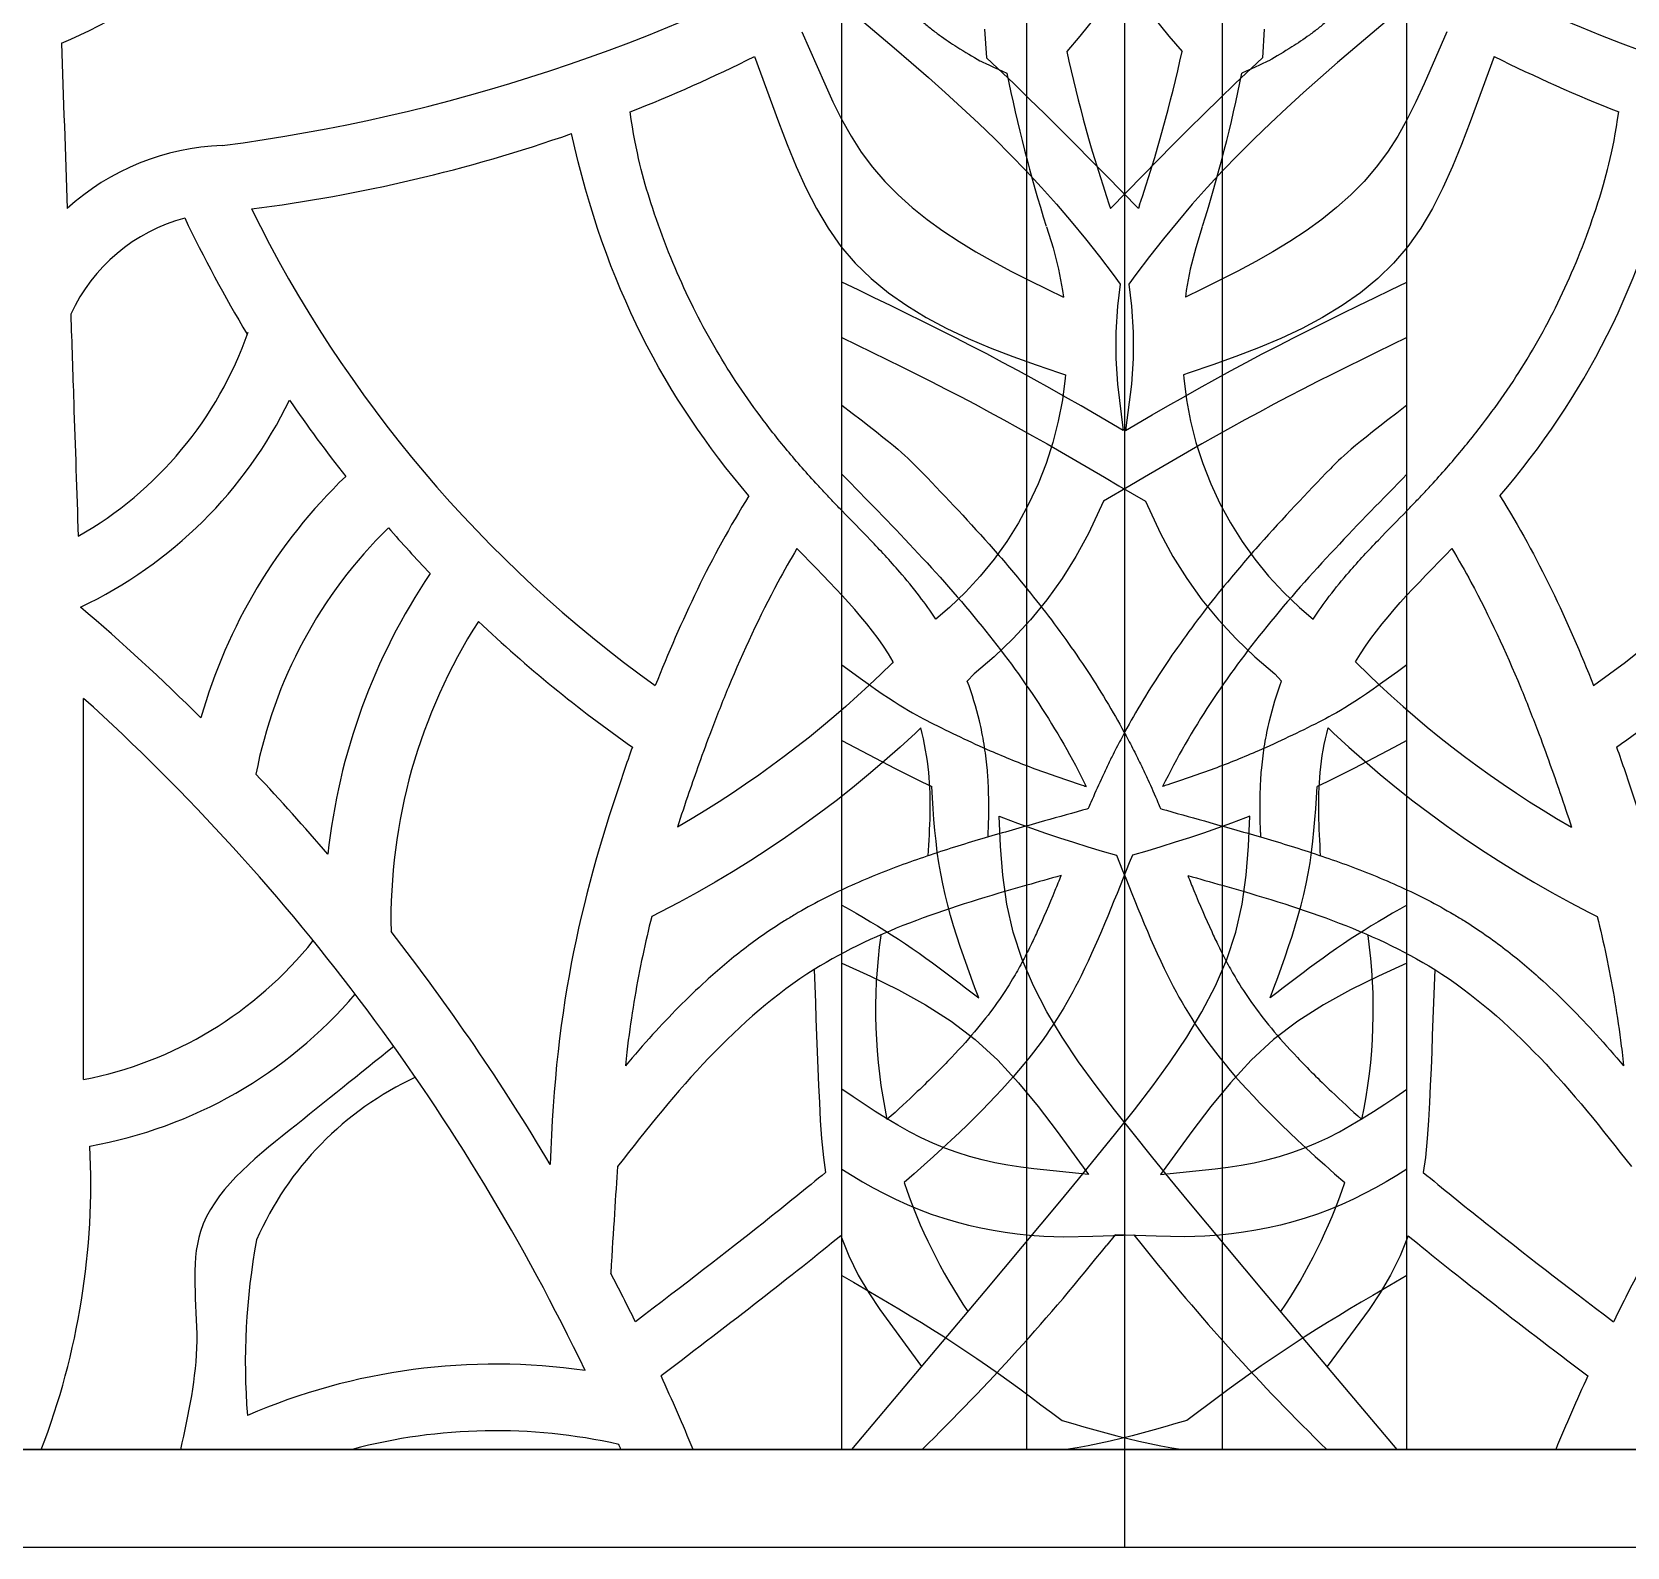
# Model space of a CAD drawing. Header units: millimetres. Extents: x 14385 to 129787, y 107826 to 186798.
# Drawn here: x 32166 to 32983, y 112191 to 112966 of the extents above; entities that cross this region are included whole.
import ezdxf

# ---------------------------------------------------------------- set-up
doc = ezdxf.new("R2010")
doc.units = ezdxf.units.MM
doc.header["$LTSCALE"] = 1000

msp = doc.modelspace()

# ---------------------------------------------------------------- linework, layer by layer
at = {"color": 8}
msp.add_line((32725.59, 115690.55), (32725.59, 112190.55), dxfattribs=at)
at = {"color": 251}
for p, q in [((32581, 112240.55), (32581, 115640.55)), ((32870.19, 112240.55), (32870.19, 115640.55)), ((32192.84, 112429.88), (32192.84, 112624.93)), ((32675.59, 112240.55), (31256, 112240.55)), ((31450.59, 112240.55), (32870.19, 112240.55)), ((34000.59, 112240.55), (32581, 112240.55)), ((32775.59, 112240.55), (34195.19, 112240.55))]:
    msp.add_line(p, q, dxfattribs=at)
at = {"color": 8}
msp.add_lwpolyline([(31400.59, 112190.55), (34050.59, 112190.55), (34050.59, 115690.55), (31400.59, 115690.55)], close=True, dxfattribs=at)
for points in [[(32675.59, 112240.55), (32675.59, 115640.55), (31450.59, 115640.55), (31450.59, 112240.55), (32675.59, 112240.55)], [(32775.59, 112240.55), (34000.59, 112240.55), (34000.59, 115640.55), (32775.59, 115640.55), (32775.59, 112240.55)]]:
    msp.add_lwpolyline(points, dxfattribs=at)
at = {"color": 251}
for points in [[(32685.82, 113505.2), (32671.37, 113487.56), (32651.6, 113462.24), (32633.04, 113435.72), (32617.25, 113407.89), (32605.88, 113378.69), (32599.75, 113348.2), (32598.33, 113316.74), (32600.91, 113284.63), (32606.79, 113252.22), (32615.28, 113219.84), (32625.68, 113187.84), (32637.3, 113156.53), (32649.69, 113126.17), (32662.97, 113096.77), (32677.3, 113068.33), (32692.86, 113040.85), (32709.83, 113014.31), (32728.39, 112988.71), (32748.37, 112963.9), (32755.08, 112955.98)], [(32765.36, 113505.2), (32779.81, 113487.56), (32799.58, 113462.24), (32818.15, 113435.72), (32833.93, 113407.89), (32845.31, 113378.69), (32851.43, 113348.2), (32852.85, 113316.74), (32850.28, 113284.63), (32844.39, 113252.22), (32835.9, 113219.84), (32825.5, 113187.84), (32813.88, 113156.53), (32801.49, 113126.17), (32788.22, 113096.77), (32773.89, 113068.33), (32758.33, 113040.85), (32741.35, 113014.31), (32722.79, 112988.71), (32702.82, 112963.9), (32696.1, 112955.98)], [(32581, 112980.37), (32589.93, 112972.92), (32598.84, 112965.45), (32607.7, 112957.94), (32616.51, 112950.37), (32625.24, 112942.74), (32633.89, 112935.03), (32642.44, 112927.24), (32650.87, 112919.34), (32659.18, 112911.32), (32667.35, 112903.18), (32675.37, 112894.89), (32683.21, 112886.46), (32690.87, 112877.86), (32698.34, 112869.08), (32705.62, 112860.13), (32712.75, 112851.04), (32719.75, 112841.83), (32723.37, 112836.98)], [(32870.19, 112980.37), (32861.25, 112972.92), (32852.34, 112965.45), (32843.48, 112957.94), (32834.68, 112950.37), (32825.94, 112942.74), (32817.3, 112935.03), (32808.75, 112927.24), (32800.31, 112919.34), (32792, 112911.32), (32783.83, 112903.18), (32775.82, 112894.89), (32767.97, 112886.46), (32760.31, 112877.86), (32752.84, 112869.08), (32745.56, 112860.13), (32738.43, 112851.04), (32731.43, 112841.83), (32727.82, 112836.98)], [(32560.55, 112966.04), (32572.16, 112939.38), (32576.37, 112930.25), (32580.84, 112921.34), (32585.66, 112912.74), (32590.91, 112904.52), (32596.67, 112896.76), (32602.96, 112889.46), (32609.74, 112882.6), (32616.97, 112876.13), (32624.61, 112870.02), (32632.61, 112864.23), (32640.94, 112858.73), (32649.55, 112853.49), (32658.41, 112848.46), (32667.48, 112843.61), (32676.7, 112838.9), (32686.05, 112834.31), (32694.32, 112830.33)], [(32654.05, 112967.37), (32655, 112952.77), (32668.92, 112939.61), (32676.91, 112931.86), (32684.85, 112924.05), (32692.73, 112916.21), (32700.59, 112908.35), (32708.42, 112900.47), (32716.22, 112892.58), (32732.76, 112875.73)], [(32797.13, 112967.37), (32796.18, 112952.77), (32782.27, 112939.61), (32774.27, 112931.86), (32766.34, 112924.05), (32758.45, 112916.21), (32750.59, 112908.35), (32742.77, 112900.47), (32734.96, 112892.58), (32718.42, 112875.73)], [(32890.63, 112966.04), (32879.03, 112939.38), (32874.81, 112930.25), (32870.34, 112921.34), (32865.52, 112912.74), (32860.27, 112904.52), (32854.51, 112896.76), (32848.22, 112889.46), (32841.44, 112882.6), (32834.21, 112876.13), (32826.58, 112870.02), (32818.57, 112864.23), (32810.24, 112858.73), (32801.63, 112853.49), (32792.77, 112848.46), (32783.71, 112843.61), (32774.48, 112838.9), (32765.13, 112834.31), (32756.86, 112830.33)], [(32536.29, 112953.45), (32548.61, 112919.99), (32552.99, 112908.48), (32557.6, 112897.18), (32562.55, 112886.2), (32567.93, 112875.66), (32573.87, 112865.65), (32580.47, 112856.29), (32587.83, 112847.67), (32595.95, 112839.77), (32604.75, 112832.55), (32614.18, 112825.93), (32624.17, 112819.86), (32634.66, 112814.27), (32645.59, 112809.12), (32656.89, 112804.32), (32668.51, 112799.83), (32680.37, 112795.58), (32692.43, 112791.51), (32695.35, 112790.57)], [(32914.89, 112953.45), (32902.58, 112919.99), (32898.19, 112908.48), (32893.58, 112897.18), (32888.64, 112886.2), (32883.25, 112875.66), (32877.32, 112865.65), (32870.71, 112856.29), (32863.35, 112847.67), (32855.24, 112839.77), (32846.43, 112832.55), (32837.01, 112825.93), (32827.02, 112819.86), (32816.53, 112814.27), (32805.6, 112809.12), (32794.29, 112804.32), (32782.68, 112799.83), (32770.81, 112795.58), (32758.76, 112791.51), (32755.84, 112790.57)], [(32717.85, 112877.53), (32718.42, 112875.73)], [(32733.34, 112877.53), (32732.76, 112875.73)], [(32685.72, 112866.19), (32689.13, 112855.5), (32691.86, 112844.63), (32693.92, 112833.61), (32694.32, 112830.33)], [(32765.46, 112866.19), (32762.06, 112855.5), (32759.32, 112844.63), (32757.26, 112833.61), (32756.86, 112830.33)], [(32723.37, 112836.98), (32721.97, 112825.59), (32721.16, 112812.29), (32721.18, 112798.97), (32722.03, 112785.67), (32725.01, 112762.09), (32711.35, 112770.02), (32703.39, 112774.61), (32695.41, 112779.16), (32687.4, 112783.67), (32679.37, 112788.14), (32671.31, 112792.55), (32663.22, 112796.9), (32655.1, 112801.19), (32646.94, 112805.43), (32638.76, 112809.61), (32630.56, 112813.75), (32622.33, 112817.85), (32614.09, 112821.92), (32605.83, 112825.96), (32597.56, 112829.98), (32589.28, 112833.98), (32581, 112837.97)], [(32727.82, 112836.98), (32729.22, 112825.59), (32730.02, 112812.29), (32730, 112798.97), (32729.15, 112785.67), (32726.18, 112762.09), (32739.83, 112770.02), (32747.79, 112774.61), (32755.78, 112779.16), (32763.78, 112783.67), (32771.81, 112788.14), (32779.87, 112792.55), (32787.96, 112796.9), (32796.09, 112801.19), (32804.24, 112805.43), (32812.42, 112809.61), (32820.63, 112813.75), (32828.85, 112817.85), (32837.1, 112821.92), (32845.35, 112825.96), (32853.62, 112829.98), (32861.9, 112833.98), (32870.19, 112837.97)], [(32581, 112809.61), (32588.68, 112805.89), (32596.33, 112802.17), (32603.97, 112798.43), (32611.57, 112794.67), (32619.15, 112790.89), (32626.7, 112787.08), (32634.21, 112783.24), (32641.68, 112779.37), (32649.12, 112775.46), (32656.52, 112771.5), (32663.9, 112767.49), (32671.26, 112763.42), (32678.62, 112759.3), (32685.97, 112755.13), (32693.32, 112750.92), (32700.68, 112746.68), (32708.03, 112742.4), (32715.4, 112738.09), (32722.78, 112733.77), (32736.37, 112725.79), (32744.06, 112709.27), (32750.42, 112697.57), (32757.5, 112686.28), (32765.26, 112675.44), (32773.68, 112665.12), (32782.72, 112655.33), (32792.35, 112646.12), (32802.54, 112637.53)], [(32870.19, 112809.61), (32862.51, 112805.89), (32854.85, 112802.17), (32847.22, 112798.43), (32839.61, 112794.67), (32832.03, 112790.89), (32824.49, 112787.08), (32816.98, 112783.24), (32809.5, 112779.37), (32802.06, 112775.46), (32794.66, 112771.5), (32787.29, 112767.49), (32779.92, 112763.42), (32772.57, 112759.3), (32765.21, 112755.13), (32757.86, 112750.92), (32750.51, 112746.68), (32743.15, 112742.4), (32735.78, 112738.09), (32728.41, 112733.77), (32714.82, 112725.79), (32707.13, 112709.27), (32700.76, 112697.57), (32693.69, 112686.28), (32685.93, 112675.44), (32677.51, 112665.12), (32668.46, 112655.33), (32658.83, 112646.12), (32648.65, 112637.53)], [(32695.35, 112790.57), (32695.24, 112788.89), (32693.83, 112777.76), (32691.74, 112766.75), (32688.97, 112755.88), (32685.53, 112745.21), (32681.44, 112734.77), (32676.7, 112724.61), (32671.35, 112714.75), (32665.4, 112705.25), (32658.86, 112696.14), (32651.78, 112687.45), (32644.17, 112679.21), (32636.07, 112671.47), (32629.01, 112665.51)], [(32755.84, 112790.57), (32755.95, 112788.89), (32757.35, 112777.76), (32759.44, 112766.75), (32762.21, 112755.88), (32765.65, 112745.21), (32769.75, 112734.77), (32774.48, 112724.61), (32779.83, 112714.75), (32785.79, 112705.25), (32792.32, 112696.14), (32799.4, 112687.45), (32807.01, 112679.21), (32815.12, 112671.47), (32822.17, 112665.51)], [(32607.3, 112643.64), (32606.68, 112643.01), (32600.87, 112637.33), (32594.99, 112631.74), (32589.01, 112626.24), (32582.96, 112620.83), (32576.82, 112615.51), (32570.61, 112610.28), (32564.31, 112605.15), (32557.94, 112600.12), (32551.5, 112595.18), (32544.98, 112590.34), (32538.38, 112585.61), (32531.72, 112580.97), (32524.98, 112576.43), (32518.18, 112572), (32511.31, 112567.67), (32504.38, 112563.44), (32496.77, 112558.96)], [(32843.88, 112643.64), (32844.51, 112643.01), (32850.31, 112637.33), (32856.2, 112631.74), (32862.17, 112626.24), (32868.22, 112620.83), (32874.36, 112615.51), (32880.58, 112610.28), (32886.87, 112605.15), (32893.24, 112600.12), (32899.69, 112595.18), (32906.21, 112590.34), (32912.8, 112585.61), (32919.47, 112580.97), (32926.2, 112576.43), (32933, 112572), (32939.87, 112567.67), (32946.81, 112563.44), (32954.42, 112558.96)], [(32648.65, 112637.53), (32645.16, 112633.81)], [(32802.54, 112637.53), (32806.02, 112633.81)], [(32621.35, 112609.8), (32618.61, 112607.19), (32610.75, 112599.96), (32602.76, 112592.89), (32594.64, 112585.96), (32586.38, 112579.19), (32578.01, 112572.57), (32569.51, 112566.11), (32560.89, 112559.81), (32552.15, 112553.67), (32543.3, 112547.7), (32534.34, 112541.9), (32525.28, 112536.26), (32516.11, 112530.8), (32506.83, 112525.51), (32497.46, 112520.39), (32488, 112515.45), (32483.61, 112513.26)], [(32581, 112603.32), (32587.78, 112599.73), (32594.58, 112596.16), (32601.38, 112592.62), (32608.19, 112589.11), (32615.02, 112585.65), (32621.88, 112582.25), (32627.01, 112579.77)], [(32870.19, 112603.32), (32863.4, 112599.73), (32856.61, 112596.16), (32849.81, 112592.62), (32842.99, 112589.11), (32836.16, 112585.65), (32829.31, 112582.25), (32824.18, 112579.77)], [(32829.84, 112609.8), (32832.57, 112607.19), (32840.43, 112599.96), (32848.42, 112592.89), (32856.55, 112585.96), (32864.8, 112579.19), (32873.18, 112572.57), (32881.68, 112566.11), (32890.3, 112559.81), (32899.03, 112553.67), (32907.88, 112547.7), (32916.84, 112541.9), (32925.91, 112536.26), (32935.08, 112530.8), (32944.35, 112525.51), (32953.72, 112520.39), (32963.18, 112515.45), (32967.57, 112513.26)], [(32581, 112519.15), (32584.68, 112517.05), (32588.35, 112514.94), (32592.01, 112512.8), (32595.65, 112510.63), (32599.27, 112508.44), (32602.87, 112506.21), (32606.44, 112503.94), (32609.99, 112501.64), (32613.51, 112499.29), (32617.01, 112496.9), (32620.48, 112494.48), (32623.93, 112492.03), (32627.36, 112489.55), (32630.78, 112487.04), (32634.18, 112484.51), (32637.56, 112481.96), (32640.94, 112479.39), (32644.3, 112476.8), (32647.66, 112474.2), (32651.01, 112471.6), (32649.04, 112476.84), (32647.1, 112482.09), (32645.19, 112487.35), (32643.34, 112492.62), (32641.54, 112497.9), (32639.81, 112503.19), (32638.16, 112508.5), (32636.61, 112513.83), (32635.16, 112519.18), (32633.82, 112524.55), (32632.61, 112529.95), (32631.54, 112535.37), (32630.61, 112540.82), (32629.81, 112546.3), (32629.15, 112551.81), (32628.58, 112557.33), (32628.11, 112562.88), (32627.7, 112568.43), (32627.34, 112574), (32627.01, 112579.77)], [(32870.19, 112519.15), (32866.5, 112517.05), (32862.83, 112514.94), (32859.17, 112512.8), (32855.53, 112510.63), (32851.91, 112508.44), (32848.31, 112506.21), (32844.74, 112503.94), (32841.19, 112501.64), (32837.67, 112499.29), (32834.18, 112496.9), (32830.7, 112494.48), (32827.25, 112492.03), (32823.82, 112489.55), (32820.4, 112487.04), (32817.01, 112484.51), (32813.62, 112481.96), (32810.25, 112479.39), (32806.88, 112476.8), (32803.53, 112474.2), (32800.18, 112471.6), (32802.14, 112476.84), (32804.09, 112482.09), (32805.99, 112487.35), (32807.85, 112492.62), (32809.65, 112497.9), (32811.37, 112503.19), (32813.02, 112508.5), (32814.57, 112513.83), (32816.02, 112519.18), (32817.36, 112524.55), (32818.57, 112529.95), (32819.65, 112535.37), (32820.58, 112540.82), (32821.37, 112546.3), (32822.04, 112551.81), (32822.6, 112557.33), (32823.08, 112562.88), (32823.48, 112568.43), (32823.84, 112574), (32824.18, 112579.77)], [(32586.04, 112240.55), (32654.36, 112321.61), (32663.91, 112332.95), (32673.46, 112344.34), (32683.01, 112355.77), (32692.56, 112367.28), (32702.11, 112378.89), (32711.65, 112390.6), (32721.2, 112402.44), (32730.73, 112414.42), (32740.07, 112426.59), (32749.07, 112438.98), (32757.53, 112451.61), (32765.29, 112464.52), (32772.17, 112477.75), (32777.99, 112491.33), (32782.57, 112505.3), (32785.8, 112519.67), (32787.87, 112534.38), (32789.07, 112549.35), (32789.71, 112564.67), (32787.49, 112563.79), (32780.38, 112561.11), (32773.23, 112558.52), (32766.05, 112556.03), (32758.83, 112553.62), (32751.58, 112551.28), (32744.3, 112549.01), (32736.99, 112546.79), (32729.66, 112544.61)], [(32865.14, 112240.55), (32796.82, 112321.61), (32787.27, 112332.95), (32777.72, 112344.34), (32768.18, 112355.77), (32758.63, 112367.28), (32749.08, 112378.89), (32739.53, 112390.6), (32729.98, 112402.44), (32720.46, 112414.42), (32711.11, 112426.59), (32702.12, 112438.98), (32693.65, 112451.61), (32685.89, 112464.52), (32679.01, 112477.75), (32673.19, 112491.33), (32668.61, 112505.3), (32665.38, 112519.67), (32663.31, 112534.38), (32662.11, 112549.35), (32661.47, 112564.67), (32663.69, 112563.79), (32670.8, 112561.11), (32677.95, 112558.52), (32685.13, 112556.03), (32692.35, 112553.62), (32699.6, 112551.28), (32706.88, 112549.01), (32714.19, 112546.79), (32721.52, 112544.61)], [(32581, 112489.41), (32595.6, 112482.76), (32609.9, 112475.73), (32623.73, 112468.12), (32636.91, 112459.72), (32649.27, 112450.29), (32660.71, 112439.74), (32671.38, 112428.23), (32681.44, 112416.01), (32691.1, 112403.31), (32707.17, 112381.24), (32679.21, 112384.15), (32672.49, 112385.01), (32665.83, 112386.04), (32659.23, 112387.28), (32652.72, 112388.74), (32646.29, 112390.45), (32639.95, 112392.43), (32633.72, 112394.71), (32627.59, 112397.27), (32621.54, 112400.09), (32615.58, 112403.15), (32609.69, 112406.42), (32603.86, 112409.87), (32598.09, 112413.48), (32592.36, 112417.21), (32586.67, 112421.05), (32581, 112424.95)], [(32870.19, 112489.41), (32855.59, 112482.76), (32841.28, 112475.73), (32827.46, 112468.12), (32814.28, 112459.72), (32801.92, 112450.29), (32790.47, 112439.74), (32779.81, 112428.23), (32769.74, 112416.01), (32760.09, 112403.31), (32744.02, 112381.24), (32771.97, 112384.15), (32778.7, 112385.01), (32785.36, 112386.04), (32791.95, 112387.28), (32798.47, 112388.74), (32804.89, 112390.45), (32811.23, 112392.43), (32817.46, 112394.71), (32823.6, 112397.27), (32829.64, 112400.09), (32835.6, 112403.15), (32841.49, 112406.42), (32847.32, 112409.87), (32853.09, 112413.48), (32858.82, 112417.21), (32864.52, 112421.05), (32870.19, 112424.95)], [(32566.78, 112486.11), (32567.08, 112477.74), (32567.38, 112469.35), (32567.69, 112460.93), (32568.01, 112452.47), (32568.34, 112443.98), (32568.68, 112435.44), (32569.03, 112426.84), (32569.43, 112418.04), (32569.92, 112408.95), (32570.61, 112399.59), (32571.57, 112389.98), (32572.62, 112382.33)], [(32884.41, 112486.11), (32884.11, 112477.74), (32883.8, 112469.35), (32883.49, 112460.93), (32883.18, 112452.47), (32882.85, 112443.98), (32882.51, 112435.44), (32882.15, 112426.84), (32881.76, 112418.04), (32881.26, 112408.95), (32880.58, 112399.59), (32879.61, 112389.98), (32878.56, 112382.33)], [(32581, 112383.97), (32586.21, 112380.73), (32591.55, 112377.56), (32597.03, 112374.46), (32602.65, 112371.46), (32608.42, 112368.59), (32614.36, 112365.87), (32620.46, 112363.31), (32626.74, 112360.96), (32633.09, 112358.85), (32639.43, 112356.99), (32645.76, 112355.38), (32652.06, 112353.98), (32658.33, 112352.77), (32664.57, 112351.74), (32670.76, 112350.86), (32677, 112350.13), (32684.38, 112349.61), (32694.6, 112349.4), (32709.35, 112349.62), (32730.37, 112350.39), (32734.65, 112345.11)], [(32870.19, 112383.97), (32864.97, 112380.73), (32859.63, 112377.56), (32854.15, 112374.46), (32848.53, 112371.46), (32842.76, 112368.59), (32836.83, 112365.87), (32830.72, 112363.31), (32824.44, 112360.96), (32818.09, 112358.85), (32811.75, 112356.99), (32805.42, 112355.38), (32799.12, 112353.98), (32792.85, 112352.77), (32786.62, 112351.74), (32780.43, 112350.86), (32774.19, 112350.13), (32766.8, 112349.61), (32756.59, 112349.4), (32741.84, 112349.62), (32720.82, 112350.39), (32716.53, 112345.11)], [(32580.39, 112349.86), (32580.41, 112349.79), (32584.49, 112339.54), (32589.36, 112329.7), (32594.71, 112320.63), (32600.32, 112312.22), (32621.76, 112282.92)], [(32870.8, 112349.86), (32870.78, 112349.79), (32866.7, 112339.54), (32861.82, 112329.7), (32856.48, 112320.63), (32850.86, 112312.22), (32829.43, 112282.92)], [(32581, 112329.59), (32586.85, 112326.2), (32592.69, 112322.8), (32598.52, 112319.39), (32604.34, 112315.95), (32610.14, 112312.49), (32615.92, 112308.99), (32621.68, 112305.47), (32627.41, 112301.9), (32633.11, 112298.28), (32638.78, 112294.62), (32644.41, 112290.9), (32650, 112287.12), (32655.55, 112283.29), (32661.06, 112279.39), (32666.55, 112275.45), (32672, 112271.48), (32677.44, 112267.47), (32682.86, 112263.43), (32688.27, 112259.38), (32693.67, 112255.33)], [(32870.19, 112329.59), (32864.34, 112326.2), (32858.49, 112322.8), (32852.66, 112319.39), (32846.84, 112315.95), (32841.04, 112312.49), (32835.26, 112308.99), (32829.5, 112305.47), (32823.77, 112301.9), (32818.07, 112298.28), (32812.41, 112294.62), (32806.78, 112290.9), (32801.18, 112287.12), (32795.63, 112283.29), (32790.12, 112279.39), (32784.64, 112275.45), (32779.18, 112271.48), (32773.74, 112267.47), (32768.32, 112263.43), (32762.91, 112259.38), (32757.51, 112255.33)], [(32693.67, 112255.33), (32699.26, 112253.72), (32704.85, 112252.13), (32710.44, 112250.57), (32716.03, 112249.04), (32721.64, 112247.57), (32727.25, 112246.16), (32732.88, 112244.83), (32738.52, 112243.59), (32744.18, 112242.45), (32749.85, 112241.43), (32755.43, 112240.55)], [(32757.51, 112255.33), (32751.92, 112253.72), (32746.34, 112252.13), (32740.75, 112250.57), (32735.15, 112249.04), (32729.55, 112247.57), (32723.93, 112246.16), (32718.3, 112244.83), (32712.66, 112243.59), (32707.01, 112242.45), (32701.33, 112241.43), (32695.75, 112240.55)]]:
    msp.add_lwpolyline(points, dxfattribs=at)
for centre, radius, start, end in [((32144.8, 113816), 915.9, 277.46768, 299.00424), ((33306.38, 113816), 915.9, 240.99576, 262.53232), ((32073.59, 113214.6), 276.34, 292.99652, 310.32773), ((33396.44, 113107.87), 716.62, 192.23682, 198.74853), ((32054.75, 113107.87), 716.62, 341.25147, 347.76318), ((32177.32, 113674.57), 805.53, 291.49958, 296.46371), ((33273.86, 113674.57), 805.53, 243.53629, 248.50042), ((33409.8, 113094.62), 759.27, 191.36961, 197.47757), ((32041.38, 113094.62), 759.27, 342.52243, 348.63039), ((32177.32, 113674.57), 805.53, 277.23667, 289.22433), ((32267.94, 112783.9), 124.04, 91.894, 132.31774), ((32870.48, 113167.06), 659.64, 206.23552, 234.29012), ((32580.7, 113167.06), 659.64, 305.70988, 333.76448), ((32267.94, 112783.9), 89.97, 105.03106, 155.2071), ((32874.51, 113171.43), 697.97, 205.51362, 211.05756), ((32094.38, 112875.92), 193.37, 299.66344, 340.80382), ((32094.35, 112876.42), 226.57, 295.32949, 334.14702), ((32874.51, 113171.43), 697.97, 214.34765, 218.33144), ((32517.65, 112540.21), 275.11, 133.86956, 164.22658), ((32517.65, 112540.21), 241.04, 134.45531, 169.00729), ((32874.51, 113171.43), 697.97, 221.13662, 223.74103), ((32633.8, 112511.39), 317.73, 146.04644, 173.90183), ((31448.81, 111802.01), 1143.46, 45.31487, 49.50967), ((32633.8, 112511.39), 283.66, 147.37188, 181.17367), ((32874.51, 113171.43), 697.97, 226.5954, 234.95455), ((32576.67, 113171.43), 697.97, 305.04545, 313.4046), ((31448.81, 111802.01), 1109.4, 25.57296, 47.88219), ((31448.81, 111802.01), 1143.46, 40.53376, 43.29676), ((31448.81, 111802.01), 1143.46, 30.7285, 37.97345), ((32155.36, 112624.59), 198.28, 280.89331, 321.4175), ((32874.68, 112465.63), 276.45, 172.12192, 191.75104), ((32576.51, 112465.63), 276.45, 348.24896, 7.87808), ((32155.36, 112624.59), 232.35, 280.08815, 319.44427), ((32432.08, 112281.93), 164.48, 114.96928, 156.39214), ((31816.47, 112377.02), 380.06, 338.95581, 2.83624), ((32874.68, 112465.63), 276.45, 198.68336, 213.99466), ((32576.51, 112465.63), 276.45, 326.00534, 341.31664), ((32620.53, 112285.09), 344.91, 169.52443, 184.51409), ((31855, 113029.04), 1100, 314.20821, 321.55568), ((33596.18, 113029.04), 1100, 218.44432, 225.79179), ((31448.81, 111802.01), 1143.46, 26.14608, 27.54677), ((34002.37, 111802.01), 1143.46, 152.45323, 153.85392), ((32403.78, 111963.15), 321.02, 81.80775, 113.32257), ((31448.81, 111802.01), 1143.46, 22.55159, 24.61122), ((34002.37, 111802.01), 1143.46, 155.38878, 157.44841), ((32403.78, 111963.15), 286.96, 77.32498, 104.82703), ((31448.81, 111802.01), 1109.4, 23.2842, 23.42831)]:
    msp.add_arc(centre, radius, start, end, dxfattribs=at)
for points, knots in [([(32603.73, 112991.15), (32607.34, 112986.38), (32611.32, 112981.74), (32617.62, 112975.44), (32619.59, 112973.58), (32622.42, 112971.11), (32623.19, 112970.45), (32624.74, 112969.17), (32625.51, 112968.54), (32627.82, 112966.71), (32629.36, 112965.55), (32633.94, 112962.22), (32636.94, 112960.22), (32643.98, 112955.74), (32647.93, 112953.42), (32652.09, 112951), (32659.66, 112947.55), (32665.43, 112944.94)], [319.271901, 319.271901, 319.271901, 319.271901, 327.269915, 327.269915, 330.729864, 330.729864, 332.014647, 332.014647, 333.29943, 333.29943, 335.868996, 335.868996, 341.008129, 341.008129, 348.24553, 348.24553, 349.154153, 349.154153, 349.154153, 349.154153]), ([(32847.46, 112991.15), (32843.84, 112986.38), (32839.86, 112981.74), (32833.57, 112975.44), (32831.59, 112973.58), (32828.76, 112971.11), (32827.99, 112970.45), (32826.45, 112969.17), (32825.68, 112968.54), (32823.36, 112966.71), (32821.83, 112965.55), (32817.25, 112962.22), (32814.24, 112960.22), (32807.2, 112955.74), (32803.25, 112953.42), (32799.1, 112951), (32791.52, 112947.55), (32785.75, 112944.94)], [319.271901, 319.271901, 319.271901, 319.271901, 327.269915, 327.269915, 330.729864, 330.729864, 332.014647, 332.014647, 333.29943, 333.29943, 335.868996, 335.868996, 341.008129, 341.008129, 348.24553, 348.24553, 349.154153, 349.154153, 349.154153, 349.154153]), ([(32629.01, 112665.51), (32626.35, 112669.57), (32623.58, 112673.45), (32617.44, 112681.51), (32614.05, 112685.64), (32605.64, 112695.36), (32600.58, 112700.78), (32590.63, 112711.15), (32585.73, 112716.11), (32579.65, 112722.35), (32578.26, 112723.79), (32575.48, 112726.68), (32574.09, 112728.15), (32571.33, 112731.08), (32569.96, 112732.55), (32565.9, 112736.97), (32563.25, 112739.93), (32555.44, 112748.84), (32550.45, 112754.83), (32536.71, 112772.31), (32528.47, 112784.02), (32513.33, 112808.53), (32506.42, 112821.34), (32493.87, 112848.6), (32488.23, 112863.05), (32479.27, 112890.81), (32475.71, 112903.7), (32472.55, 112925.09)], [112.997665, 112.997665, 112.997665, 112.997665, 125.246383, 125.246383, 139.44726, 139.44726, 160.046357, 160.046357, 180.645455, 180.645455, 186.849292, 186.849292, 193.307614, 193.307614, 199.765935, 199.765935, 212.682577, 212.682577, 238.515863, 238.515863, 286.889998, 286.889998, 335.264133, 335.264133, 383.638268, 383.638268, 421.695985, 421.695985, 421.695985, 421.695985]), ([(32822.17, 112665.51), (32824.83, 112669.57), (32827.6, 112673.45), (32833.74, 112681.51), (32837.14, 112685.64), (32845.55, 112695.36), (32850.6, 112700.78), (32860.55, 112711.15), (32865.45, 112716.11), (32871.53, 112722.35), (32872.92, 112723.79), (32875.7, 112726.68), (32877.09, 112728.15), (32879.85, 112731.08), (32881.22, 112732.55), (32885.28, 112736.97), (32887.94, 112739.93), (32895.74, 112748.84), (32900.73, 112754.83), (32914.47, 112772.31), (32922.71, 112784.02), (32937.86, 112808.53), (32944.76, 112821.34), (32957.31, 112848.6), (32962.95, 112863.05), (32971.92, 112890.81), (32975.48, 112903.7), (32978.64, 112925.09)], [112.997665, 112.997665, 112.997665, 112.997665, 125.246383, 125.246383, 139.44726, 139.44726, 160.046357, 160.046357, 180.645455, 180.645455, 186.849292, 186.849292, 193.307614, 193.307614, 199.765935, 199.765935, 212.682577, 212.682577, 238.515863, 238.515863, 286.889998, 286.889998, 335.264133, 335.264133, 383.638268, 383.638268, 421.695985, 421.695985, 421.695985, 421.695985]), ([(32186.26, 112821.63), (32186.77, 112806.57), (32188.05, 112768.66), (32189.32, 112730.75), (32190.08, 112707.89)], [138.670217, 138.670217, 138.670217, 138.670217, 183.87244, 252.471643, 252.471643, 252.471643, 252.471643]), ([(32581, 112774.92), (32609.99, 112752.91), (32615.07, 112747.72), (32632.29, 112729.98), (32644.44, 112717.18), (32661.92, 112697.5), (32667.47, 112691.04), (32677.07, 112679.38), (32681.17, 112674.24), (32689.2, 112663.8), (32693.13, 112658.49), (32704.64, 112642.28), (32711.93, 112631.11), (32721.75, 112614.38), (32724.68, 112609.13), (32729.02, 112600.94), (32730.49, 112598.06), (32732.91, 112593.2), (32733.87, 112591.24), (32735.74, 112587.32), (32736.65, 112585.36), (32739.34, 112579.49), (32741.07, 112575.59), (32743.2, 112570.63), (32743.65, 112569.56), (32744.11, 112568.49)], [3.581152, 3.581152, 3.581152, 3.581152, 25.209307, 25.209307, 76.792798, 76.792798, 101.224845, 101.224845, 119.862982, 119.862982, 138.501119, 138.501119, 175.777393, 175.777393, 192.477596, 192.477596, 201.431979, 201.431979, 207.461426, 207.461426, 213.490874, 213.490874, 225.549768, 225.549768, 228.8784, 228.8784, 228.8784, 228.8784]), ([(32870.19, 112774.92), (32841.2, 112752.91), (32836.11, 112747.72), (32818.89, 112729.98), (32806.74, 112717.18), (32789.27, 112697.5), (32783.72, 112691.04), (32774.11, 112679.38), (32770.01, 112674.24), (32761.98, 112663.8), (32758.05, 112658.49), (32746.54, 112642.28), (32739.25, 112631.11), (32729.43, 112614.38), (32726.5, 112609.13), (32722.17, 112600.94), (32720.69, 112598.06), (32718.27, 112593.2), (32717.32, 112591.24), (32715.45, 112587.32), (32714.53, 112585.36), (32711.84, 112579.49), (32710.12, 112575.59), (32707.99, 112570.63), (32707.53, 112569.56), (32707.08, 112568.49)], [3.581152, 3.581152, 3.581152, 3.581152, 25.209307, 25.209307, 76.792798, 76.792798, 101.224845, 101.224845, 119.862982, 119.862982, 138.501119, 138.501119, 175.777393, 175.777393, 192.477596, 192.477596, 201.431979, 201.431979, 207.461426, 207.461426, 213.490874, 213.490874, 225.549768, 225.549768, 228.8784, 228.8784, 228.8784, 228.8784]), ([(32581, 112739.63), (32605.73, 112714.41), (32653.28, 112665.93), (32691.69, 112609.15), (32706.03, 112579.88)], [0, 0, 0, 0, 105.896954, 203.57238, 203.57238, 203.57238, 203.57238]), ([(32870.19, 112739.63), (32845.45, 112714.41), (32797.91, 112665.93), (32759.5, 112609.15), (32745.16, 112579.88)], [0, 0, 0, 0, 105.896954, 203.57238, 203.57238, 203.57238, 203.57238]), ([(32557.95, 112701.64), (32554.59, 112695.96), (32551.34, 112690.2), (32538.83, 112666.94), (32530.47, 112648.91), (32519.86, 112623.33), (32516.96, 112616), (32511.97, 112602.87), (32509.84, 112597.08), (32506.03, 112586.43), (32504.33, 112581.56), (32500.63, 112570.74), (32498.66, 112564.84), (32496.77, 112558.96)], [16.206188, 16.206188, 16.206188, 16.206188, 37.333723, 37.333723, 100.65948, 100.65948, 125.896125, 125.896125, 145.735701, 145.735701, 162.394883, 162.394883, 182.818515, 182.818515, 182.818515, 182.818515]), ([(32893.23, 112701.64), (32896.6, 112695.96), (32899.84, 112690.2), (32912.35, 112666.94), (32920.72, 112648.91), (32931.32, 112623.33), (32934.22, 112616), (32939.21, 112602.87), (32941.34, 112597.08), (32945.15, 112586.43), (32946.85, 112581.56), (32950.55, 112570.74), (32952.52, 112564.84), (32954.42, 112558.96)], [16.206188, 16.206188, 16.206188, 16.206188, 37.333723, 37.333723, 100.65948, 100.65948, 125.896125, 125.896125, 145.735701, 145.735701, 162.394883, 162.394883, 182.818515, 182.818515, 182.818515, 182.818515]), ([(32581, 112642.17), (32608.11, 112622.02), (32617.12, 112617.29), (32636.42, 112607.55), (32646.69, 112602.6), (32660.71, 112596.48), (32664.46, 112594.9), (32672.07, 112591.84), (32675.91, 112590.36), (32687.53, 112586.03), (32695.42, 112583.32), (32704.3, 112580.43), (32705.16, 112580.15), (32706.03, 112579.88)], [4.93174, 4.93174, 4.93174, 4.93174, 35.857325, 35.857325, 71.71465, 71.71465, 84.917544, 84.917544, 98.120437, 98.120437, 124.526225, 124.526225, 127.368002, 127.368002, 127.368002, 127.368002]), ([(32870.19, 112642.17), (32843.07, 112622.02), (32834.06, 112617.29), (32814.76, 112607.55), (32804.49, 112602.6), (32790.48, 112596.48), (32786.72, 112594.9), (32779.11, 112591.84), (32775.27, 112590.36), (32763.65, 112586.03), (32755.77, 112583.32), (32746.89, 112580.43), (32746.02, 112580.15), (32745.16, 112579.88)], [4.93174, 4.93174, 4.93174, 4.93174, 35.857325, 35.857325, 71.71465, 71.71465, 84.917544, 84.917544, 98.120437, 98.120437, 124.526225, 124.526225, 127.368002, 127.368002, 127.368002, 127.368002]), ([(32655.76, 112553.96), (32655.8, 112554.81), (32655.84, 112555.67), (32656.14, 112562.85), (32656.27, 112569.4), (32656.02, 112578.89), (32655.9, 112581.64), (32655.6, 112586.09), (32655.47, 112587.76), (32655.12, 112591.46), (32654.9, 112593.47), (32654.38, 112597.49), (32654.08, 112599.5), (32653.09, 112605.5), (32652.29, 112609.5), (32649.72, 112620.34), (32647.66, 112627.14), (32645.16, 112633.81)], [15.204752, 15.204752, 15.204752, 15.204752, 17.599585, 17.599585, 35.199171, 35.199171, 42.233601, 42.233601, 46.450238, 46.450238, 51.459036, 51.459036, 56.467833, 56.467833, 66.485428, 66.485428, 83.847275, 83.847275, 83.847275, 83.847275]), ([(32795.43, 112553.96), (32795.39, 112554.81), (32795.35, 112555.67), (32795.04, 112562.85), (32794.91, 112569.4), (32795.16, 112578.89), (32795.28, 112581.64), (32795.58, 112586.09), (32795.71, 112587.76), (32796.06, 112591.46), (32796.29, 112593.47), (32796.81, 112597.49), (32797.1, 112599.5), (32798.09, 112605.5), (32798.89, 112609.5), (32801.46, 112620.34), (32803.52, 112627.14), (32806.02, 112633.81)], [15.204752, 15.204752, 15.204752, 15.204752, 17.599585, 17.599585, 35.199171, 35.199171, 42.233601, 42.233601, 46.450238, 46.450238, 51.459036, 51.459036, 56.467833, 56.467833, 66.485428, 66.485428, 83.847275, 83.847275, 83.847275, 83.847275]), ([(32625.16, 112544.4), (32626.07, 112558.63), (32627.17, 112580.5), (32623.31, 112602.34), (32621.35, 112609.8)], [4.214244, 4.214244, 4.214244, 4.214244, 46.876756, 69.822539, 69.822539, 69.822539, 69.822539]), ([(32826.02, 112544.4), (32825.12, 112558.63), (32824.01, 112580.5), (32827.88, 112602.34), (32829.84, 112609.8)], [4.214244, 4.214244, 4.214244, 4.214244, 46.876756, 69.822539, 69.822539, 69.822539, 69.822539]), ([(32473.72, 112600), (32472.23, 112595.8), (32449.71, 112530.98), (32434.08, 112469.15), (32431.73, 112386.29)], [149.133524, 149.133524, 149.133524, 149.133524, 163.060339, 364.51412, 364.51412, 364.51412, 364.51412]), ([(32977.46, 112600), (32978.95, 112595.8), (33001.47, 112530.98), (33017.1, 112469.15), (33019.45, 112386.29)], [149.133524, 149.133524, 149.133524, 149.133524, 163.060339, 364.51412, 364.51412, 364.51412, 364.51412]), ([(32707.08, 112568.49), (32706.08, 112568.21), (32705.08, 112567.92), (32696.74, 112565.56), (32689.31, 112563.49), (32677.28, 112560.12), (32672.71, 112558.83), (32658.95, 112554.91), (32649.65, 112552.21), (32630.94, 112546.38), (32621.54, 112543.27), (32602.79, 112536.4), (32593.45, 112532.65), (32575, 112524.24), (32565.89, 112519.58), (32555.17, 112513.25), (32553.34, 112512.14), (32547.9, 112508.74), (32544.35, 112506.39), (32537.39, 112501.53), (32533.99, 112499.03), (32523.98, 112491.33), (32517.59, 112485.94), (32501.81, 112471.59), (32492.76, 112462.36), (32479.34, 112447.6), (32474.69, 112442.27), (32470.14, 112436.88)], [168.095381, 168.095381, 168.095381, 168.095381, 171.230088, 171.230088, 194.246583, 194.246583, 208.194873, 208.194873, 236.091451, 236.091451, 263.98803, 263.98803, 291.884609, 291.884609, 319.781188, 319.781188, 325.538834, 325.538834, 337.054126, 337.054126, 348.569418, 348.569418, 371.600003, 371.600003, 407.651729, 407.651729, 427.587598, 427.587598, 427.587598, 427.587598]), ([(32744.11, 112568.49), (32745.1, 112568.21), (32746.1, 112567.92), (32754.45, 112565.56), (32761.87, 112563.49), (32773.91, 112560.12), (32778.47, 112558.83), (32792.23, 112554.91), (32801.53, 112552.21), (32820.24, 112546.38), (32829.65, 112543.27), (32848.39, 112536.4), (32857.73, 112532.65), (32876.18, 112524.24), (32885.29, 112519.58), (32896.02, 112513.25), (32897.84, 112512.14), (32903.28, 112508.74), (32906.84, 112506.39), (32913.79, 112501.53), (32917.2, 112499.03), (32927.2, 112491.33), (32933.59, 112485.94), (32949.37, 112471.59), (32958.43, 112462.36), (32971.84, 112447.6), (32976.49, 112442.27), (32981.05, 112436.88)], [168.095381, 168.095381, 168.095381, 168.095381, 171.230088, 171.230088, 194.246583, 194.246583, 208.194873, 208.194873, 236.091451, 236.091451, 263.98803, 263.98803, 291.884609, 291.884609, 319.781188, 319.781188, 325.538834, 325.538834, 337.054126, 337.054126, 348.569418, 348.569418, 371.600003, 371.600003, 407.651729, 407.651729, 427.587598, 427.587598, 427.587598, 427.587598]), ([(32729.66, 112544.61), (32721.21, 112523.85), (32701.59, 112471.96), (32670, 112426.74), (32612.8, 112377.07)], [242.017988, 242.017988, 242.017988, 242.017988, 309.076704, 407.90495, 407.90495, 407.90495, 407.90495]), ([(32721.52, 112544.61), (32729.97, 112523.85), (32749.59, 112471.96), (32781.18, 112426.74), (32838.39, 112377.07)], [242.017988, 242.017988, 242.017988, 242.017988, 309.076704, 407.90495, 407.90495, 407.90495, 407.90495]), ([(32693.15, 112534.25), (32687.3, 112532.61), (32643.46, 112520.3), (32552.55, 112491.86), (32496.19, 112423.97), (32466.13, 112385.35)], [190.704414, 190.704414, 190.704414, 190.704414, 208.740341, 325.812295, 468.592794, 468.592794, 468.592794, 468.592794]), ([(32693.15, 112534.25), (32692.1, 112531.65), (32691.05, 112529.08), (32687.03, 112519.32), (32684.04, 112512.31), (32679.81, 112503.12), (32678.67, 112500.71), (32676.79, 112496.86), (32676.06, 112495.4), (32674.59, 112492.51), (32673.85, 112491.09), (32671.59, 112486.86), (32670.04, 112484.09), (32666.02, 112477.36), (32663.45, 112473.4), (32657.57, 112465.09), (32654.25, 112460.75), (32646.53, 112451.44), (32642.13, 112446.47), (32631.95, 112435.72), (32626.17, 112429.93), (32614.82, 112419.14), (32609.66, 112414.38), (32604.02, 112409.33)], [265.254101, 265.254101, 265.254101, 265.254101, 273.785347, 273.785347, 297.903136, 297.903136, 306.625423, 306.625423, 312.056755, 312.056755, 317.488087, 317.488087, 328.350751, 328.350751, 343.776811, 343.776811, 359.20287, 359.20287, 374.62893, 374.62893, 390.054989, 390.054989, 401.125003, 401.125003, 401.125003, 401.125003]), ([(32758.04, 112534.25), (32759.09, 112531.65), (32760.13, 112529.08), (32764.15, 112519.32), (32767.14, 112512.31), (32771.37, 112503.12), (32772.51, 112500.71), (32774.39, 112496.86), (32775.12, 112495.4), (32776.59, 112492.51), (32777.33, 112491.09), (32779.59, 112486.86), (32781.15, 112484.09), (32785.17, 112477.36), (32787.73, 112473.4), (32793.61, 112465.09), (32796.93, 112460.75), (32804.65, 112451.44), (32809.05, 112446.47), (32819.23, 112435.72), (32825.01, 112429.93), (32836.36, 112419.14), (32841.52, 112414.38), (32847.16, 112409.33)], [265.254101, 265.254101, 265.254101, 265.254101, 273.785347, 273.785347, 297.903136, 297.903136, 306.625423, 306.625423, 312.056755, 312.056755, 317.488087, 317.488087, 328.350751, 328.350751, 343.776811, 343.776811, 359.20287, 359.20287, 374.62893, 374.62893, 390.054989, 390.054989, 401.125003, 401.125003, 401.125003, 401.125003]), ([(32758.04, 112534.25), (32763.88, 112532.61), (32807.73, 112520.3), (32898.63, 112491.86), (32954.99, 112423.97), (32985.05, 112385.35)], [190.704414, 190.704414, 190.704414, 190.704414, 208.740341, 325.812295, 468.592794, 468.592794, 468.592794, 468.592794]), ([(32483.61, 112513.26), (32481.97, 112506.69), (32480.44, 112500.06), (32476.09, 112479.48), (32473.62, 112465.17), (32471.13, 112445.94), (32470.64, 112441.84), (32470.14, 112436.88)], [235.747302, 235.747302, 235.747302, 235.747302, 258.283575, 258.283575, 304.44188, 304.44188, 316.704558, 316.704558, 316.704558, 316.704558]), ([(32967.57, 112513.26), (32969.21, 112506.69), (32970.74, 112500.06), (32975.09, 112479.48), (32977.56, 112465.17), (32980.05, 112445.94), (32980.54, 112441.84), (32981.05, 112436.88)], [235.747302, 235.747302, 235.747302, 235.747302, 258.283575, 258.283575, 304.44188, 304.44188, 316.704558, 316.704558, 316.704558, 316.704558]), ([(32351.61, 112446.77), (32334.21, 112432.74), (32299.39, 112404.68), (32242.9, 112359.81), (32254.55, 112295.12), (32246.46, 112258.74), (32242.42, 112240.55)], [0, 0, 0, 0, 68.696365, 137.39273, 193.51713, 249.64153, 249.64153, 249.64153, 249.64153]), ([(32572.62, 112382.33), (32562.96, 112374.3), (32552.35, 112365.68), (32521.79, 112341.41), (32500.15, 112324.68), (32475.27, 112305.89)], [419.116707, 419.116707, 419.116707, 419.116707, 433.793064, 433.793064, 457.503955, 457.503955, 457.503955, 457.503955]), ([(32878.56, 112382.33), (32888.22, 112374.3), (32898.84, 112365.68), (32929.39, 112341.41), (32951.04, 112324.68), (32975.92, 112305.89)], [419.116707, 419.116707, 419.116707, 419.116707, 433.793064, 433.793064, 457.503955, 457.503955, 457.503955, 457.503955])]:
    msp.add_open_spline(points, degree=3, knots=knots, dxfattribs=at)
for points in [[(32181.55, 112960.22), (32182.51, 112932.02), (32183.47, 112903.82), (32184.43, 112875.62)], [(32533.37, 112728.59), (32490.5, 112779), (32460.16, 112835.59), (32442.56, 112913.96)], [(32917.81, 112728.59), (32960.69, 112779), (32991.03, 112835.59), (33008.62, 112913.96)], [(32533.37, 112728.59), (32513.95, 112697.4), (32498.49, 112664.43), (32485.46, 112631.45)], [(32917.81, 112728.59), (32937.24, 112697.4), (32952.7, 112664.43), (32965.72, 112631.45)], [(32607.3, 112643.64), (32594.41, 112665.39), (32575.62, 112683.42), (32557.95, 112701.64)], [(32843.88, 112643.64), (32856.77, 112665.39), (32875.57, 112683.42), (32893.23, 112701.64)], [(32466.13, 112385.35), (32465.17, 112371.06), (32464.04, 112353.31), (32462.64, 112330.83)], [(32580.39, 112349.86), (32555.58, 112329.61), (32525.4, 112306.09), (32488.4, 112278.22)], [(32870.8, 112349.86), (32895.61, 112329.61), (32925.79, 112306.09), (32962.79, 112278.22)]]:
    msp.add_open_spline(points, degree=3, dxfattribs=at)

doc.saveas('drawing.dxf')
